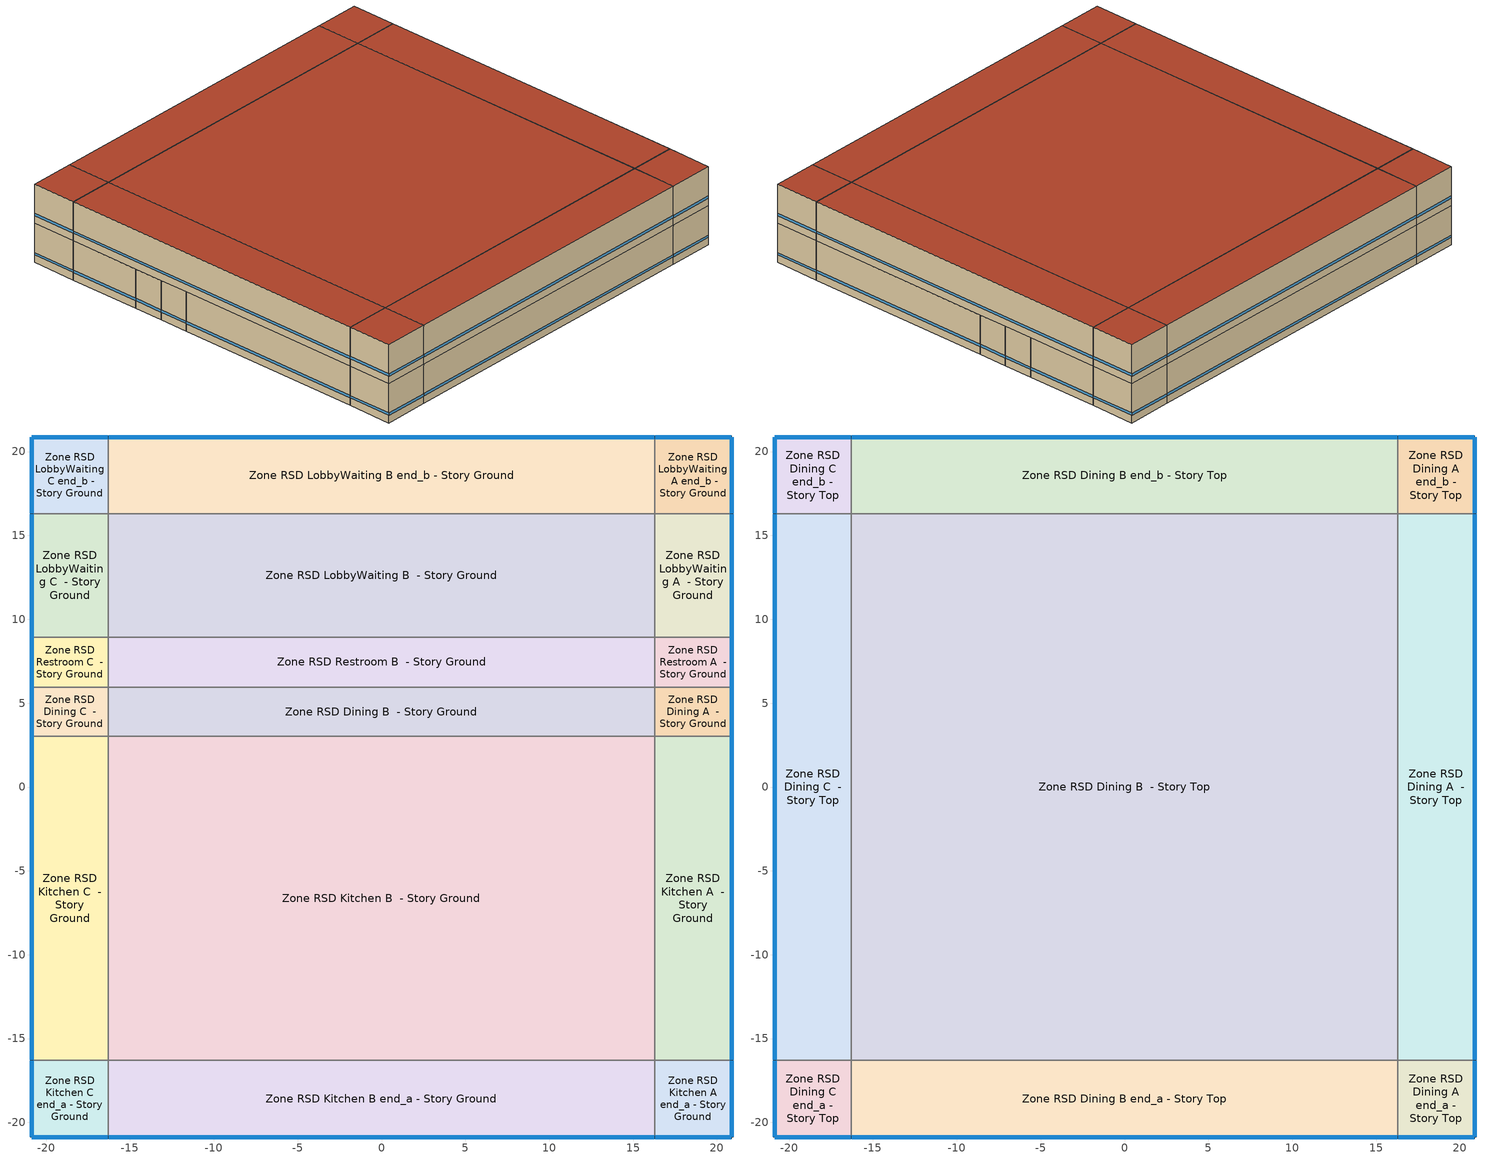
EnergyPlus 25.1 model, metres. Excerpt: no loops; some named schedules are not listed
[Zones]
Zone RSD Dining A  - Story Ground
 floor ground (Foundation F 126 Perim 295 Area 1347): 20.87,3.01 16.3,3.01 16.3,5.96 20.87,5.96 z0
 wall outside (DEER Insulated Steel Framed Exterior Wall R-5.67): 20.87,3.01 20.87,5.96 z0:3.96
 wall to Zone RSD Kitchen A  - Story Ground (Typical Interior Wall): 16.3,3.01 20.87,3.01 z0:3.96
 wall to Zone RSD Dining B  - Story Ground (Typical Interior Wall): 16.3,5.96 16.3,3.01 z0:3.96
 wall to Zone RSD Restroom A  - Story Ground (Typical Interior Wall): 20.87,5.96 16.3,5.96 z0:3.96
 window (Window U-0.91 SHGC 0.68): 20.87,3.04 20.87,5.93 z0.76:1
 ceiling adiabatic (DEER Uncarpeted 4in Slab Floor): 20.87,5.96 16.3,5.96 16.3,3.01 20.87,3.01 z3.96
Zone RSD Dining B  - Story Ground
 floor ground (Foundation F 126 Perim 0 Area 9604): 16.3,3.01 -16.3,3.01 -16.3,5.96 16.3,5.96 z0
 wall to Zone RSD Kitchen B  - Story Ground (Typical Interior Wall): -16.3,3.01 16.3,3.01 z0:3.96
 wall to Zone RSD Dining C  - Story Ground (Typical Interior Wall): -16.3,5.96 -16.3,3.01 z0:3.96
 wall to Zone RSD Restroom B  - Story Ground (Typical Interior Wall): 16.3,5.96 -16.3,5.96 z0:3.96
 ceiling adiabatic (DEER Uncarpeted 4in Slab Floor): 16.3,5.96 -16.3,5.96 -16.3,3.01 16.3,3.01 z3.96
Zone RSD Dining C  - Story Ground
 floor ground (Foundation F 126 Perim 295 Area 1347): -16.3,3.01 -20.87,3.01 -20.87,5.96 -16.3,5.96 z0
 wall outside (DEER Insulated Steel Framed Exterior Wall R-5.67): -20.87,5.96 -20.87,3.01 z0:3.96
 wall to Zone RSD Kitchen C  - Story Ground (Typical Interior Wall): -20.87,3.01 -16.3,3.01 z0:3.96
 wall to Zone RSD Restroom C  - Story Ground (Typical Interior Wall): -16.3,5.96 -20.87,5.96 z0:3.96
 window (Window U-0.91 SHGC 0.68): -20.87,5.93 -20.87,3.04 z0.76:1
 ceiling adiabatic (DEER Uncarpeted 4in Slab Floor): -16.3,5.96 -20.87,5.96 -20.87,3.01 -16.3,3.01 z3.96
Zone RSD Kitchen A  - Story Ground
 floor ground (Foundation F 126 Perim 1931 Area 8828): 20.87,-16.3 16.3,-16.3 16.3,3.01 20.87,3.01 z0
 wall outside (DEER Insulated Steel Framed Exterior Wall R-5.67): 20.87,-16.3 20.87,3.01 z0:3.96
 wall to Zone RSD Kitchen A end_a - Story Ground (Typical Interior Wall): 16.3,-16.3 20.87,-16.3 z0:3.96
 wall to Zone RSD Kitchen B  - Story Ground (Typical Interior Wall): 16.3,3.01 16.3,-16.3 z0:3.96
 window (Window U-0.91 SHGC 0.68): 20.87,-16.27 20.87,2.99 z0.76:1
 ceiling adiabatic (DEER Uncarpeted 4in Slab Floor): 20.87,3.01 16.3,3.01 16.3,-16.3 20.87,-16.3 z3.96
Zone RSD Kitchen A end_a - Story Ground
 floor ground (Foundation F 126 Perim 914 Area 209): 20.87,-20.87 16.3,-20.87 16.3,-16.3 20.87,-16.3 z0
 wall outside (DEER Insulated Steel Framed Exterior Wall R-5.67): 16.3,-20.87 20.87,-20.87 20.87,-16.3 z0:3.96
 wall to Zone RSD Kitchen B end_a - Story Ground (Typical Interior Wall): 16.3,-16.3 16.3,-20.87 z0:3.96
 window (Window U-0.91 SHGC 0.68): 16.32,-20.87 20.84,-20.87 / 20.87,-20.84 20.87,-16.32 z0.76:1
 ceiling adiabatic (DEER Uncarpeted 4in Slab Floor): 20.87,-16.3 16.3,-16.3 16.3,-20.87 20.87,-20.87 z3.96
Zone RSD Kitchen B  - Story Ground
 floor ground (Foundation F 126 Perim 0 Area 62935): 16.3,-16.3 -16.3,-16.3 -16.3,3.01 16.3,3.01 z0
 wall to Zone RSD Kitchen B end_a - Story Ground (Typical Interior Wall): -16.3,-16.3 16.3,-16.3 z0:3.96
 wall to Zone RSD Kitchen C  - Story Ground (Typical Interior Wall): -16.3,3.01 -16.3,-16.3 z0:3.96
 ceiling adiabatic (DEER Uncarpeted 4in Slab Floor): 16.3,3.01 -16.3,3.01 -16.3,-16.3 16.3,-16.3 z3.96
Zone RSD Kitchen B end_a - Story Ground
 floor ground (Foundation F 126 Perim 3259 Area 14901): 16.3,-20.87 -16.3,-20.87 -16.3,-16.3 16.3,-16.3 z0
 wall outside (DEER Insulated Steel Framed Exterior Wall R-5.67): -16.3,-20.87 16.3,-20.87 z0:3.96
 wall to Zone RSD Kitchen C end_a - Story Ground (Typical Interior Wall): -16.3,-16.3 -16.3,-20.87 z0:3.96
 window (Window U-0.91 SHGC 0.68): -16.27,-20.87 16.27,-20.87 z0.76:1
 ceiling adiabatic (DEER Uncarpeted 4in Slab Floor): 16.3,-16.3 -16.3,-16.3 -16.3,-20.87 16.3,-20.87 z3.96
Zone RSD Kitchen C  - Story Ground
 floor ground (Foundation F 126 Perim 1931 Area 8828): -16.3,-16.3 -20.87,-16.3 -20.87,3.01 -16.3,3.01 z0
 wall outside (DEER Insulated Steel Framed Exterior Wall R-5.67): -20.87,3.01 -20.87,-16.3 z0:3.96
 wall to Zone RSD Kitchen C end_a - Story Ground (Typical Interior Wall): -20.87,-16.3 -16.3,-16.3 z0:3.96
 window (Window U-0.91 SHGC 0.68): -20.87,2.99 -20.87,-16.27 z0.76:1
 ceiling adiabatic (DEER Uncarpeted 4in Slab Floor): -16.3,3.01 -20.87,3.01 -20.87,-16.3 -16.3,-16.3 z3.96
Zone RSD Kitchen C end_a - Story Ground
 floor ground (Foundation F 126 Perim 914 Area 209): -16.3,-20.87 -20.87,-20.87 -20.87,-16.3 -16.3,-16.3 z0
 wall outside (DEER Insulated Steel Framed Exterior Wall R-5.67): -20.87,-16.3 -20.87,-20.87 -16.3,-20.87 z0:3.96
 window (Window U-0.91 SHGC 0.68): -20.84,-20.87 -16.32,-20.87 / -20.87,-16.32 -20.87,-20.84 z0.76:1
 ceiling adiabatic (DEER Uncarpeted 4in Slab Floor): -16.3,-16.3 -20.87,-16.3 -20.87,-20.87 -16.3,-20.87 z3.96
Zone RSD LobbyWaiting A  - Story Ground
 floor ground (Foundation F 126 Perim 736 Area 3363): 20.87,8.94 16.3,8.94 16.3,16.3 20.87,16.3 z0
 wall outside (DEER Insulated Steel Framed Exterior Wall R-5.67): 20.87,8.94 20.87,16.3 z0:3.96
 wall to Zone RSD Restroom A  - Story Ground (Typical Interior Wall): 16.3,8.94 20.87,8.94 z0:3.96
 wall to Zone RSD LobbyWaiting B  - Story Ground (Typical Interior Wall): 16.3,16.3 16.3,8.94 z0:3.96
 wall to Zone RSD LobbyWaiting A end_b - Story Ground (Typical Interior Wall): 20.87,16.3 16.3,16.3 z0:3.96
 window (Window U-0.91 SHGC 0.68): 20.87,8.97 20.87,16.27 z0.76:1
 ceiling adiabatic (DEER Uncarpeted 4in Slab Floor): 20.87,16.3 16.3,16.3 16.3,8.94 20.87,8.94 z3.96
Zone RSD LobbyWaiting A end_b - Story Ground
 floor ground (Foundation F 126 Perim 914 Area 209): 20.87,16.3 16.3,16.3 16.3,20.87 20.87,20.87 z0
 wall outside (DEER Insulated Steel Framed Exterior Wall R-5.67): 20.87,16.3 20.87,20.87 16.3,20.87 z0:3.96
 wall to Zone RSD LobbyWaiting B end_b - Story Ground (Typical Interior Wall): 16.3,20.87 16.3,16.3 z0:3.96
 window (Window U-0.91 SHGC 0.68): 20.84,20.87 16.32,20.87 / 20.87,16.32 20.87,20.84 z0.76:1
 ceiling adiabatic (DEER Uncarpeted 4in Slab Floor): 20.87,20.87 16.3,20.87 16.3,16.3 20.87,16.3 z3.96
Zone RSD LobbyWaiting B  - Story Ground
 floor ground (Foundation F 126 Perim 0 Area 23976): 16.3,8.94 -16.3,8.94 -16.3,16.3 16.3,16.3 z0
 wall to Zone RSD Restroom B  - Story Ground (Typical Interior Wall): -16.3,8.94 16.3,8.94 z0:3.96
 wall to Zone RSD LobbyWaiting C  - Story Ground (Typical Interior Wall): -16.3,16.3 -16.3,8.94 z0:3.96
 wall to Zone RSD LobbyWaiting B end_b - Story Ground (Typical Interior Wall): 16.3,16.3 -16.3,16.3 z0:3.96
 ceiling adiabatic (DEER Uncarpeted 4in Slab Floor): 16.3,16.3 -16.3,16.3 -16.3,8.94 16.3,8.94 z3.96
Zone RSD LobbyWaiting B end_b - Story Ground
 floor ground (Foundation F 126 Perim 3259 Area 14901): 16.3,16.3 -16.3,16.3 -16.3,20.87 16.3,20.87 z0
 wall outside (DEER Insulated Steel Framed Exterior Wall R-5.67): 16.3,20.87 -16.3,20.87 z0:3.96
 wall to Zone RSD LobbyWaiting C end_b - Story Ground (Typical Interior Wall): -16.3,20.87 -16.3,16.3 z0:3.96
 window (Window U-0.91 SHGC 0.68): 16.27,20.87 -16.27,20.87 z0.76:1
 ceiling adiabatic (DEER Uncarpeted 4in Slab Floor): 16.3,20.87 -16.3,20.87 -16.3,16.3 16.3,16.3 z3.96
Zone RSD LobbyWaiting C  - Story Ground
 floor ground (Foundation F 126 Perim 736 Area 3363): -16.3,8.94 -20.87,8.94 -20.87,16.3 -16.3,16.3 z0
 wall outside (DEER Insulated Steel Framed Exterior Wall R-5.67): -20.87,16.3 -20.87,8.94 z0:3.96
 wall to Zone RSD Restroom C  - Story Ground (Typical Interior Wall): -20.87,8.94 -16.3,8.94 z0:3.96
 wall to Zone RSD LobbyWaiting C end_b - Story Ground (Typical Interior Wall): -16.3,16.3 -20.87,16.3 z0:3.96
 window (Window U-0.91 SHGC 0.68): -20.87,16.27 -20.87,8.97 z0.76:1
 ceiling adiabatic (DEER Uncarpeted 4in Slab Floor): -16.3,16.3 -20.87,16.3 -20.87,8.94 -16.3,8.94 z3.96
Zone RSD LobbyWaiting C end_b - Story Ground
 floor ground (Foundation F 126 Perim 914 Area 209): -16.3,16.3 -20.87,16.3 -20.87,20.87 -16.3,20.87 z0
 wall outside (DEER Insulated Steel Framed Exterior Wall R-5.67): -16.3,20.87 -20.87,20.87 -20.87,16.3 z0:3.96
 window (Window U-0.91 SHGC 0.68): -20.87,20.84 -20.87,16.32 / -16.32,20.87 -20.84,20.87 z0.76:1
 ceiling adiabatic (DEER Uncarpeted 4in Slab Floor): -16.3,20.87 -20.87,20.87 -20.87,16.3 -16.3,16.3 z3.96
Zone RSD Restroom A  - Story Ground
 floor ground (Foundation F 126 Perim 298 Area 1362): 20.87,5.96 16.3,5.96 16.3,8.94 20.87,8.94 z0
 wall outside (DEER Insulated Steel Framed Exterior Wall R-5.67): 20.87,5.96 20.87,8.94 z0:3.96
 wall to Zone RSD Restroom B  - Story Ground (Typical Interior Wall): 16.3,8.94 16.3,5.96 z0:3.96
 window (Window U-0.91 SHGC 0.68): 20.87,5.99 20.87,8.91 z0.76:1
 ceiling adiabatic (DEER Uncarpeted 4in Slab Floor): 20.87,8.94 16.3,8.94 16.3,5.96 20.87,5.96 z3.96
Zone RSD Restroom B  - Story Ground
 floor ground (Foundation F 126 Perim 0 Area 9712): 16.3,5.96 -16.3,5.96 -16.3,8.94 16.3,8.94 z0
 wall to Zone RSD Restroom C  - Story Ground (Typical Interior Wall): -16.3,8.94 -16.3,5.96 z0:3.96
 ceiling adiabatic (DEER Uncarpeted 4in Slab Floor): 16.3,8.94 -16.3,8.94 -16.3,5.96 16.3,5.96 z3.96
Zone RSD Restroom C  - Story Ground
 floor ground (Foundation F 126 Perim 298 Area 1362): -16.3,5.96 -20.87,5.96 -20.87,8.94 -16.3,8.94 z0
 wall outside (DEER Insulated Steel Framed Exterior Wall R-5.67): -20.87,8.94 -20.87,5.96 z0:3.96
 window (Window U-0.91 SHGC 0.68): -20.87,8.91 -20.87,5.99 z0.76:1
 ceiling adiabatic (DEER Uncarpeted 4in Slab Floor): -16.3,8.94 -20.87,8.94 -20.87,5.96 -16.3,5.96 z3.96
Zone RSD Dining A  - Story Top
 floor adiabatic (DEER Uncarpeted 4in Slab Floor): 20.87,-16.3 16.3,-16.3 16.3,16.3 20.87,16.3 z3.96
 wall outside (DEER Insulated Steel Framed Exterior Wall R-5.67): 20.87,-16.3 20.87,16.3 z3.96:7.92
 wall to Zone RSD Dining A end_a - Story Top (Typical Interior Wall): 16.3,-16.3 20.87,-16.3 z3.96:7.92
 wall to Zone RSD Dining B  - Story Top (Typical Interior Wall): 16.3,16.3 16.3,-16.3 z3.96:7.92
 wall to Zone RSD Dining A end_b - Story Top (Typical Interior Wall): 20.87,16.3 16.3,16.3 z3.96:7.92
 window (Window U-0.91 SHGC 0.68): 20.87,-16.27 20.87,16.27 z4.72:4.96
 roof outside (DEER Wood Framed Roof R-14.18): 20.87,16.3 16.3,16.3 16.3,-16.3 20.87,-16.3 z7.92
Zone RSD Dining A end_a - Story Top
 floor adiabatic (DEER Uncarpeted 4in Slab Floor): 20.87,-20.87 16.3,-20.87 16.3,-16.3 20.87,-16.3 z3.96
 wall outside (DEER Insulated Steel Framed Exterior Wall R-5.67): 16.3,-20.87 20.87,-20.87 20.87,-16.3 z3.96:7.92
 wall to Zone RSD Dining B end_a - Story Top (Typical Interior Wall): 16.3,-16.3 16.3,-20.87 z3.96:7.92
 window (Window U-0.91 SHGC 0.68): 16.32,-20.87 20.84,-20.87 / 20.87,-20.84 20.87,-16.32 z4.72:4.96
 roof outside (DEER Wood Framed Roof R-14.18): 20.87,-16.3 16.3,-16.3 16.3,-20.87 20.87,-20.87 z7.92
Zone RSD Dining A end_b - Story Top
 floor adiabatic (DEER Uncarpeted 4in Slab Floor): 20.87,16.3 16.3,16.3 16.3,20.87 20.87,20.87 z3.96
 wall outside (DEER Insulated Steel Framed Exterior Wall R-5.67): 20.87,16.3 20.87,20.87 16.3,20.87 z3.96:7.92
 wall to Zone RSD Dining B end_b - Story Top (Typical Interior Wall): 16.3,20.87 16.3,16.3 z3.96:7.92
 window (Window U-0.91 SHGC 0.68): 20.84,20.87 16.32,20.87 / 20.87,16.32 20.87,20.84 z4.72:4.96
 roof outside (DEER Wood Framed Roof R-14.18): 20.87,20.87 16.3,20.87 16.3,16.3 20.87,16.3 z7.92
Zone RSD Dining B  - Story Top
 floor adiabatic (DEER Uncarpeted 4in Slab Floor): 16.3,-16.3 -16.3,-16.3 -16.3,16.3 16.3,16.3 z3.96
 wall to Zone RSD Dining B end_a - Story Top (Typical Interior Wall): -16.3,-16.3 16.3,-16.3 z3.96:7.92
 wall to Zone RSD Dining C  - Story Top (Typical Interior Wall): -16.3,16.3 -16.3,-16.3 z3.96:7.92
 wall to Zone RSD Dining B end_b - Story Top (Typical Interior Wall): 16.3,16.3 -16.3,16.3 z3.96:7.92
 roof outside (DEER Wood Framed Roof R-14.18): 16.3,16.3 -16.3,16.3 -16.3,-16.3 16.3,-16.3 z7.92
Zone RSD Dining B end_a - Story Top
 floor adiabatic (DEER Uncarpeted 4in Slab Floor): 16.3,-20.87 -16.3,-20.87 -16.3,-16.3 16.3,-16.3 z3.96
 wall outside (DEER Insulated Steel Framed Exterior Wall R-5.67): -16.3,-20.87 16.3,-20.87 z3.96:7.92
 wall to Zone RSD Dining C end_a - Story Top (Typical Interior Wall): -16.3,-16.3 -16.3,-20.87 z3.96:7.92
 window (Window U-0.91 SHGC 0.68): -16.27,-20.87 16.27,-20.87 z4.72:4.96
 roof outside (DEER Wood Framed Roof R-14.18): 16.3,-16.3 -16.3,-16.3 -16.3,-20.87 16.3,-20.87 z7.92
Zone RSD Dining B end_b - Story Top
 floor adiabatic (DEER Uncarpeted 4in Slab Floor): 16.3,16.3 -16.3,16.3 -16.3,20.87 16.3,20.87 z3.96
 wall outside (DEER Insulated Steel Framed Exterior Wall R-5.67): 16.3,20.87 -16.3,20.87 z3.96:7.92
 wall to Zone RSD Dining C end_b - Story Top (Typical Interior Wall): -16.3,20.87 -16.3,16.3 z3.96:7.92
 window (Window U-0.91 SHGC 0.68): 16.27,20.87 -16.27,20.87 z4.72:4.96
 roof outside (DEER Wood Framed Roof R-14.18): 16.3,20.87 -16.3,20.87 -16.3,16.3 16.3,16.3 z7.92
Zone RSD Dining C  - Story Top
 floor adiabatic (DEER Uncarpeted 4in Slab Floor): -16.3,-16.3 -20.87,-16.3 -20.87,16.3 -16.3,16.3 z3.96
 wall outside (DEER Insulated Steel Framed Exterior Wall R-5.67): -20.87,16.3 -20.87,-16.3 z3.96:7.92
 wall to Zone RSD Dining C end_a - Story Top (Typical Interior Wall): -20.87,-16.3 -16.3,-16.3 z3.96:7.92
 wall to Zone RSD Dining C end_b - Story Top (Typical Interior Wall): -16.3,16.3 -20.87,16.3 z3.96:7.92
 window (Window U-0.91 SHGC 0.68): -20.87,16.27 -20.87,-16.27 z4.72:4.96
 roof outside (DEER Wood Framed Roof R-14.18): -16.3,16.3 -20.87,16.3 -20.87,-16.3 -16.3,-16.3 z7.92
Zone RSD Dining C end_a - Story Top
 floor adiabatic (DEER Uncarpeted 4in Slab Floor): -16.3,-20.87 -20.87,-20.87 -20.87,-16.3 -16.3,-16.3 z3.96
 wall outside (DEER Insulated Steel Framed Exterior Wall R-5.67): -20.87,-16.3 -20.87,-20.87 -16.3,-20.87 z3.96:7.92
 window (Window U-0.91 SHGC 0.68): -20.84,-20.87 -16.32,-20.87 / -20.87,-16.32 -20.87,-20.84 z4.72:4.96
 roof outside (DEER Wood Framed Roof R-14.18): -16.3,-16.3 -20.87,-16.3 -20.87,-20.87 -16.3,-20.87 z7.92
Zone RSD Dining C end_b - Story Top
 floor adiabatic (DEER Uncarpeted 4in Slab Floor): -16.3,16.3 -20.87,16.3 -20.87,20.87 -16.3,20.87 z3.96
 wall outside (DEER Insulated Steel Framed Exterior Wall R-5.67): -16.3,20.87 -20.87,20.87 -20.87,16.3 z3.96:7.92
 window (Window U-0.91 SHGC 0.68): -20.87,20.84 -20.87,16.32 / -16.32,20.87 -20.84,20.87 z4.72:4.96
 roof outside (DEER Wood Framed Roof R-14.18): -16.3,20.87 -20.87,20.87 -20.87,16.3 -16.3,16.3 z7.92
[Building]
ComStock DEER Pre-1975|RSD: North Axis {deg}=270; Terrain=City
[Site:Location]
Camp Pendleton Mcas_CA_USA: Latitude {deg}=33.3; Longitude {deg}=-117.35; Time Zone {hr}=-8; Elevation {m}=24
[Site:GroundTemperature:FCfactorMethod]
January Ground Temperature {C}=18.5; February Ground Temperature {C}=15.7; March Ground Temperature {C}=14.3; April Ground Temperature {C}=13.8; May Ground Temperature {C}=15; June Ground Temperature {C}=14.4; July Ground Temperature {C}=14.7; August Ground Temperature {C}=16.5; September Ground Temperature {C}=17.8; October Ground Temperature {C}=19.5; November Ground Temperature {C}=20.4; December Ground Temperature {C}=20.6
[Site:WaterMainsTemperature]
Calculation Method=Correlation; Annual Average Outdoor Air Temperature {C}=16.29; Maximum Difference In Monthly Average Outdoor Air Temperatures {deltaC}=11.93
[SizingPeriod:DesignDay] Month=8; Day of Month=21; Day Type=SummerDesignDay; Daily Dry-Bulb Temperature Range {deltaC}=11.2; Dry-Bulb Temperature Range Modifier Type=DefaultMultipliers; Barometric Pressure {Pa}=101037; Wind Speed {m/s}=4.1; Wind Direction {deg}=210; Rain Indicator=No; Snow Indicator=No; Daylight Saving Time Indicator=No; Solar Model Indicator=ASHRAETau; ASHRAE Clear Sky Optical Depth for Beam Irradiance (taub)=0.363; ASHRAE Clear Sky Optical Depth for Diffuse Irradiance (taud)=2.437; Begin Environment Reset Mode=FullResetAtBeginEnvironment
Name | Maximum Dry-Bulb Temperature {C} | Humidity Condition Type | Wetbulb or DewPoint at Maximum Dry-Bulb {C}
Camp Pendleton Mcas Ann Clg .4% Condns DB=>MWB 1 | 33.4 | Wetbulb | 19
Camp Pendleton Mcas Ann Clg .4% Condns WB=>MDB 1 | 28.7 | Wetbulb | 22
Camp Pendleton Mcas Ann Clg 1% Condns DB=>MWB 1 | 31.1 | Wetbulb | 18.7
Camp Pendleton Mcas Ann Clg 2% Condns DP=>MDB 1 | 23.4 | Dewpoint | 18
[Material] Thermal Absorptance=0.9; Solar Absorptance=0.7
Name | Roughness | Thickness {m} | Conductivity {W/m-K} | Density {kg/m3} | Specific Heat {J/kg-K} | Visible Absorptance
25mm Stucco | Smooth | 0.0254 | 0.72 | 1856 | 840 | 0.7
4 in. Normalweight Concrete Floor | MediumRough | 0.1016 | 2.31 | 2322 | 832 | 0.7
5/8 in. Gypsum Board | MediumSmooth | 0.0159 | 0.16 | 800 | 1090 | 0.7
G01 13mm gypsum board | Smooth | 0.0127 | 0.160031 | 800.001 | 1090.73 | 0.5
Metal Roof Surface | Smooth | 0.0008 | 45.28 | 7824 | 500 | 0.7
Roof Membrane | VeryRough | 0.0095 | 0.16 | 1121.29 | 1460 | 0.7
Std Wood 6inch 1 | MediumSmooth | 0.15 | 0.12 | 540 | 1210 | 0.7
[Material:NoMass] Roughness=Smooth; Thermal Absorptance=0.9; Solar Absorptance=0.7; Visible Absorptance=0.7
Name | Thermal Resistance {m2-K/W}
Typical Insulation R-13.68 | 2.40869
Typical Insulation R-4.17 | 0.734957
[WindowMaterial:SimpleGlazingSystem]
Simple Glazing Single - No LowE - Clear - Wood: U-Factor {W/m2-K}=5.16722; Solar Heat Gain Coefficient=0.683; Visible Transmittance=0.723
[Construction]
DEER Insulated Steel Framed Exterior Wall R-5.67: 25mm Stucco, 5/8 in. Gypsum Board, Typical Insulation R-4.17, 5/8 in. Gypsum Board
DEER Uncarpeted 4in Slab Floor: Typical Insulation R-4.17, 4 in. Normalweight Concrete Floor
DEER Wood Framed Roof R-14.18: Roof Membrane, Typical Insulation R-13.68, Metal Roof Surface
InteriorFurnishings 1: Std Wood 6inch 1
Typical Interior Wall: G01 13mm gypsum board, G01 13mm gypsum board
Window U-0.91 SHGC 0.68: Simple Glazing Single - No LowE - Clear - Wood
[Construction:FfactorGroundFloor] F-Factor {W/m-K}=1.26344
Name | Area {m2} | PerimeterExposed {m}
Foundation F 126 Perim 0 Area 23976 | 239.759 | 0
Foundation F 126 Perim 0 Area 62935 | 629.347 | 0
Foundation F 126 Perim 0 Area 9604 | 96.0367 | 0
Foundation F 126 Perim 0 Area 9712 | 97.125 | 0
Foundation F 126 Perim 1931 Area 8828 | 88.2835 | 19.3096
Foundation F 126 Perim 295 Area 1347 | 13.4718 | 2.94659
Foundation F 126 Perim 298 Area 1362 | 13.6245 | 2.97998
Foundation F 126 Perim 3259 Area 14901 | 149.013 | 32.5925
Foundation F 126 Perim 736 Area 3363 | 33.6329 | 7.35628
Foundation F 126 Perim 914 Area 209 | 20.9032 | 9.144
[Zone] Multiplier=1; Part of Total Floor Area=Yes
Zone RSD Dining A  - Story Ground; Zone RSD Dining A  - Story Top; Zone RSD Dining A end_a - Story Top; Zone RSD Dining A end_b - Story Top; Zone RSD Dining B  - Story Ground; Zone RSD Dining B  - Story Top; Zone RSD Dining B end_a - Story Top; Zone RSD Dining B end_b - Story Top; Zone RSD Dining C  - Story Ground; Zone RSD Dining C  - Story Top; Zone RSD Dining C end_a - Story Top; Zone RSD Dining C end_b - Story Top; Zone RSD Kitchen A  - Story Ground; Zone RSD Kitchen A end_a - Story Ground; Zone RSD Kitchen B  - Story Ground; Zone RSD Kitchen B end_a - Story Ground; Zone RSD Kitchen C  - Story Ground; Zone RSD Kitchen C end_a - Story Ground; Zone RSD LobbyWaiting A  - Story Ground; Zone RSD LobbyWaiting A end_b - Story Ground; Zone RSD LobbyWaiting B  - Story Ground; Zone RSD LobbyWaiting B end_b - Story Ground; Zone RSD LobbyWaiting C  - Story Ground; Zone RSD LobbyWaiting C end_b - Story Ground; Zone RSD Restroom A  - Story Ground; Zone RSD Restroom B  - Story Ground; Zone RSD Restroom C  - Story Ground
[Space]
Name | Zone | Space Type
RSD Dining A  - Story Ground | Zone RSD Dining A  - Story Ground | RSD Dining - ComStock DEER Pre-1975
RSD Dining A  - Story Top | Zone RSD Dining A  - Story Top | RSD Dining - ComStock DEER Pre-1975
RSD Dining A end_a - Story Top | Zone RSD Dining A end_a - Story Top | RSD Dining - ComStock DEER Pre-1975
RSD Dining A end_b - Story Top | Zone RSD Dining A end_b - Story Top | RSD Dining - ComStock DEER Pre-1975
RSD Dining B  - Story Ground | Zone RSD Dining B  - Story Ground | RSD Dining - ComStock DEER Pre-1975
RSD Dining B  - Story Top | Zone RSD Dining B  - Story Top | RSD Dining - ComStock DEER Pre-1975
RSD Dining B end_a - Story Top | Zone RSD Dining B end_a - Story Top | RSD Dining - ComStock DEER Pre-1975
RSD Dining B end_b - Story Top | Zone RSD Dining B end_b - Story Top | RSD Dining - ComStock DEER Pre-1975
RSD Dining C  - Story Ground | Zone RSD Dining C  - Story Ground | RSD Dining - ComStock DEER Pre-1975
RSD Dining C  - Story Top | Zone RSD Dining C  - Story Top | RSD Dining - ComStock DEER Pre-1975
RSD Dining C end_a - Story Top | Zone RSD Dining C end_a - Story Top | RSD Dining - ComStock DEER Pre-1975
RSD Dining C end_b - Story Top | Zone RSD Dining C end_b - Story Top | RSD Dining - ComStock DEER Pre-1975
RSD Kitchen A  - Story Ground | Zone RSD Kitchen A  - Story Ground | RSD Kitchen - ComStock DEER Pre-1975
RSD Kitchen A end_a - Story Ground | Zone RSD Kitchen A end_a - Story Ground | RSD Kitchen - ComStock DEER Pre-1975
RSD Kitchen B  - Story Ground | Zone RSD Kitchen B  - Story Ground | RSD Kitchen - ComStock DEER Pre-1975
RSD Kitchen B end_a - Story Ground | Zone RSD Kitchen B end_a - Story Ground | RSD Kitchen - ComStock DEER Pre-1975
RSD Kitchen C  - Story Ground | Zone RSD Kitchen C  - Story Ground | RSD Kitchen - ComStock DEER Pre-1975
RSD Kitchen C end_a - Story Ground | Zone RSD Kitchen C end_a - Story Ground | RSD Kitchen - ComStock DEER Pre-1975
RSD LobbyWaiting A  - Story Ground | Zone RSD LobbyWaiting A  - Story Ground | RSD LobbyWaiting - ComStock DEER Pre-1975
RSD LobbyWaiting A end_b - Story Ground | Zone RSD LobbyWaiting A end_b - Story Ground | RSD LobbyWaiting - ComStock DEER Pre-1975
RSD LobbyWaiting B  - Story Ground | Zone RSD LobbyWaiting B  - Story Ground | RSD LobbyWaiting - ComStock DEER Pre-1975
RSD LobbyWaiting B end_b - Story Ground | Zone RSD LobbyWaiting B end_b - Story Ground | RSD LobbyWaiting - ComStock DEER Pre-1975
RSD LobbyWaiting C  - Story Ground | Zone RSD LobbyWaiting C  - Story Ground | RSD LobbyWaiting - ComStock DEER Pre-1975
RSD LobbyWaiting C end_b - Story Ground | Zone RSD LobbyWaiting C end_b - Story Ground | RSD LobbyWaiting - ComStock DEER Pre-1975
RSD Restroom A  - Story Ground | Zone RSD Restroom A  - Story Ground | RSD Restroom - ComStock DEER Pre-1975
RSD Restroom B  - Story Ground | Zone RSD Restroom B  - Story Ground | RSD Restroom - ComStock DEER Pre-1975
RSD Restroom C  - Story Ground | Zone RSD Restroom C  - Story Ground | RSD Restroom - ComStock DEER Pre-1975
[SpaceList]
RSD Dining - ComStock DEER Pre-1975: RSD Dining B  - Story Top, RSD Dining B  - Story Ground, RSD Dining B end_b - Story Top, RSD Dining C  - Story Ground, RSD Dining C end_b - Story Top, RSD Dining A end_a - Story Top, RSD Dining B end_a - Story Top, RSD Dining A  - Story Ground, RSD Dining C end_a - Story Top, RSD Dining A  - Story Top, RSD Dining C  - Story Top, RSD Dining A end_b - Story Top
RSD Kitchen - ComStock DEER Pre-1975: RSD Kitchen A end_a - Story Ground, RSD Kitchen B end_a - Story Ground, RSD Kitchen A  - Story Ground, RSD Kitchen B  - Story Ground, RSD Kitchen C end_a - Story Ground, RSD Kitchen C  - Story Ground
RSD LobbyWaiting - ComStock DEER Pre-1975: RSD LobbyWaiting A  - Story Ground, RSD LobbyWaiting B  - Story Ground, RSD LobbyWaiting C  - Story Ground, RSD LobbyWaiting A end_b - Story Ground, RSD LobbyWaiting C end_b - Story Ground, RSD LobbyWaiting B end_b - Story Ground
RSD Restroom - ComStock DEER Pre-1975: RSD Restroom C  - Story Ground, RSD Restroom B  - Story Ground, RSD Restroom A  - Story Ground
[Lights] Design Level Calculation Method=Watts/Area; Return Air Fraction=0; Fraction Visible=0.2; Fraction Replaceable=1
Name | Zone or ZoneList or Space or SpaceList | Schedule | Watts per Floor Area {W/m2} | Fraction Radiant
RSD Dining - ComStock DEER Pre-1975 General Lighting | RSD Dining - ComStock DEER Pre-1975 | D17_RSD_Din_LF_Yr BPR Adjusted | 1.72172 | 0.365
RSD Dining - ComStock DEER Pre-1975 Task Lighting | RSD Dining - ComStock DEER Pre-1975 | D17_RSD_Din_LF_Yr BPR Adjusted | 0.492039 | 0.165
RSD Dining - ComStock DEER Pre-1975 Wall Wash Lighting | RSD Dining - ComStock DEER Pre-1975 | D17_RSD_Din_LF_Yr BPR Adjusted | 1.12156 | 0.165
RSD Kitchen - ComStock DEER Pre-1975 General Lighting | RSD Kitchen - ComStock DEER Pre-1975 | D17_RSD_Ktchn_LF_Yr BPR Adjusted | 6.49916 | 0.365
RSD Kitchen - ComStock DEER Pre-1975 Task Lighting | RSD Kitchen - ComStock DEER Pre-1975 | D17_RSD_Ktchn_LF_Yr BPR Adjusted | 1.63527 | 0.165
RSD LobbyWaiting - ComStock DEER Pre-1975 General Lighting | RSD LobbyWaiting - ComStock DEER Pre-1975 | D17_RSD_LobWt_LF_Yr BPR Adjusted | 1.74481 | 0.365
RSD LobbyWaiting - ComStock DEER Pre-1975 Task Lighting | RSD LobbyWaiting - ComStock DEER Pre-1975 | D17_RSD_LobWt_LF_Yr BPR Adjusted | 0.190877 | 0.165
RSD LobbyWaiting - ComStock DEER Pre-1975 Wall Wash Lighting | RSD LobbyWaiting - ComStock DEER Pre-1975 | D17_RSD_LobWt_LF_Yr BPR Adjusted | 0.533708 | 0.165
RSD Restroom - ComStock DEER Pre-1975 General Lighting | RSD Restroom - ComStock DEER Pre-1975 | D17_RSD_Restrm_LF_Yr BPR Adjusted | 3.01365 | 0.365
RSD Restroom - ComStock DEER Pre-1975 Wall Wash Lighting | RSD Restroom - ComStock DEER Pre-1975 | D17_RSD_Restrm_LF_Yr BPR Adjusted | 0.610955 | 0.165
[People] Number of People Calculation Method=People/Area; Fraction Radiant=0.3; Work Efficiency Schedule=Work Efficiency Schedule; Clothing Insulation Schedule=Clothing Schedule; Air Velocity Schedule=Air Velocity Schedule; Thermal Comfort Model 1 Type=Pierce
Name | Zone or ZoneList or Space or SpaceList | Number of People Schedule | People per Floor Area {person/m2} | Activity Level Schedule
RSD Dining People | RSD Dining - ComStock DEER Pre-1975 | D_RSD_Din_Occup_Yr | 0.477918 | DEER Activity 161W/person
RSD Kitchen People | RSD Kitchen - ComStock DEER Pre-1975 | D_RSD_Ktchn_Occup_Yr | 0.0355209 | DEER Activity 220W/person
RSD LobbyWaiting People | RSD LobbyWaiting - ComStock DEER Pre-1975 | D_RSD_Din_Occup_Yr | 0.0721182 | DEER Activity 147W/person
RSD Restroom People | RSD Restroom - ComStock DEER Pre-1975 | D_RSD_Din_Occup_Yr | 0.204514 | DEER Activity 147W/person
[ElectricEquipment]
Name | Zone or ZoneList or Space or SpaceList | Schedule | Design Level Calculation Method | Watts per Floor Area {W/m2} | Fraction Latent | Fraction Radiant | Fraction Lost | Design Level {W}
RSD Dining Elec Equip | RSD Dining - ComStock DEER Pre-1975 | D_RSD_Din_Misc_Yr BPR Adjusted | Watts/Area | 5.38196 | 0 | 0.5 | 0
electric_fryer_equipment_bldg_quantity=6.0 | RSD Kitchen - ComStock DEER Pre-1975 | D_RSD_Ktchn_Misc_Yr BPR Adjusted | EquipmentLevel |  | 0 | 0.57 | 0.43 | 22000
electric_steamer_equipment_bldg_quantity=4.0 | RSD Kitchen - ComStock DEER Pre-1975 | D_RSD_Ktchn_Misc_Yr BPR Adjusted | EquipmentLevel |  | 0 | 0.57 | 0.43 | 10000
misc_electric_kitchen_equipment | RSD Kitchen - ComStock DEER Pre-1975 | D_RSD_Ktchn_Misc_Yr BPR Adjusted | Watts/Area | 20.3536 | 0 | 0.57 | 0.43
3 Elevator Fans | RSD Kitchen B  - Story Ground | Elevator Schedule 3 | EquipmentLevel |  |  | 0.5 |  | 224.1756
3 Elevator Lift Motors | RSD Kitchen B  - Story Ground | Elevator Schedule 1 | EquipmentLevel |  | 0 | 0 | 1 | 48165
3 Elevator Lights | RSD Kitchen B  - Story Ground | Elevator Schedule 2 | EquipmentLevel |  |  | 0.5 |  | 266.876
RSD LobbyWaiting Elec Equip | RSD LobbyWaiting - ComStock DEER Pre-1975 | D_RSD_Din_Misc_Yr BPR Adjusted | Watts/Area | 5.38196 | 0 | 0.5 | 0
RSD Restroom Elec Equip | RSD Restroom - ComStock DEER Pre-1975 | D_RSD_Din_Misc_Yr BPR Adjusted | Watts/Area | 2.15278 | 0 | 0.5 | 0
[InternalMass] Construction=InteriorFurnishings 1
Name | Zone or ZoneList | Space or SpaceList | Surface Area {m2}
RSD Dining A  - Story Ground Mass | Zone RSD Dining A  - Story Ground | RSD Dining A  - Story Ground | 26.9437
RSD Dining A  - Story Top Mass | Zone RSD Dining A  - Story Top | RSD Dining A  - Story Top | 298.025
RSD Dining A end_a - Story Top Mass | Zone RSD Dining A end_a - Story Top | RSD Dining A end_a - Story Top | 41.8064
RSD Dining A end_b - Story Top Mass | Zone RSD Dining A end_b - Story Top | RSD Dining A end_b - Story Top | 41.8064
RSD Dining B  - Story Ground Mass | Zone RSD Dining B  - Story Ground | RSD Dining B  - Story Ground | 192.073
RSD Dining B  - Story Top Mass | Zone RSD Dining B  - Story Top | RSD Dining B  - Story Top | 2124.54
RSD Dining B end_a - Story Top Mass | Zone RSD Dining B end_a - Story Top | RSD Dining B end_a - Story Top | 298.025
RSD Dining B end_b - Story Top Mass | Zone RSD Dining B end_b - Story Top | RSD Dining B end_b - Story Top | 298.025
RSD Dining C  - Story Ground Mass | Zone RSD Dining C  - Story Ground | RSD Dining C  - Story Ground | 26.9437
RSD Dining C  - Story Top Mass | Zone RSD Dining C  - Story Top | RSD Dining C  - Story Top | 298.025
RSD Dining C end_a - Story Top Mass | Zone RSD Dining C end_a - Story Top | RSD Dining C end_a - Story Top | 41.8064
RSD Dining C end_b - Story Top Mass | Zone RSD Dining C end_b - Story Top | RSD Dining C end_b - Story Top | 41.8064
RSD Kitchen A  - Story Ground Mass | Zone RSD Kitchen A  - Story Ground | RSD Kitchen A  - Story Ground | 176.567
RSD Kitchen A end_a - Story Ground Mass | Zone RSD Kitchen A end_a - Story Ground | RSD Kitchen A end_a - Story Ground | 41.8064
RSD Kitchen B  - Story Ground Mass | Zone RSD Kitchen B  - Story Ground | RSD Kitchen B  - Story Ground | 1258.69
RSD Kitchen B end_a - Story Ground Mass | Zone RSD Kitchen B end_a - Story Ground | RSD Kitchen B end_a - Story Ground | 298.025
RSD Kitchen C  - Story Ground Mass | Zone RSD Kitchen C  - Story Ground | RSD Kitchen C  - Story Ground | 176.567
RSD Kitchen C end_a - Story Ground Mass | Zone RSD Kitchen C end_a - Story Ground | RSD Kitchen C end_a - Story Ground | 41.8064
RSD LobbyWaiting A  - Story Ground Mass | Zone RSD LobbyWaiting A  - Story Ground | RSD LobbyWaiting A  - Story Ground | 67.2658
RSD LobbyWaiting A end_b - Story Ground Mass | Zone RSD LobbyWaiting A end_b - Story Ground | RSD LobbyWaiting A end_b - Story Ground | 41.8064
RSD LobbyWaiting B  - Story Ground Mass | Zone RSD LobbyWaiting B  - Story Ground | RSD LobbyWaiting B  - Story Ground | 479.519
RSD LobbyWaiting B end_b - Story Ground Mass | Zone RSD LobbyWaiting B end_b - Story Ground | RSD LobbyWaiting B end_b - Story Ground | 298.025
RSD LobbyWaiting C  - Story Ground Mass | Zone RSD LobbyWaiting C  - Story Ground | RSD LobbyWaiting C  - Story Ground | 67.2658
RSD LobbyWaiting C end_b - Story Ground Mass | Zone RSD LobbyWaiting C end_b - Story Ground | RSD LobbyWaiting C end_b - Story Ground | 41.8064
RSD Restroom A  - Story Ground Mass | Zone RSD Restroom A  - Story Ground | RSD Restroom A  - Story Ground | 27.249
RSD Restroom B  - Story Ground Mass | Zone RSD Restroom B  - Story Ground | RSD Restroom B  - Story Ground | 194.25
RSD Restroom C  - Story Ground Mass | Zone RSD Restroom C  - Story Ground | RSD Restroom C  - Story Ground | 27.249
[ZoneInfiltration:DesignFlowRate] Design Flow Rate Calculation Method=Flow/ExteriorArea; Flow Rate per Exterior Surface Area {m3/s-m2}=0.000826564; Velocity Term Coefficient=0; Density Basis=Outdoor
Name | Zone or ZoneList or Space or SpaceList | Schedule | Constant Term Coefficient | Temperature Term Coefficient | Velocity Squared Term Coefficient
RSD Dining A  - Story Ground HVAC Off Infiltration | RSD Dining A  - Story Ground | Infiltration HVAC Off Schedule | 0 | 0.0097 | 0.0596
RSD Dining A  - Story Ground HVAC On Infiltration | RSD Dining A  - Story Ground | Infiltration HVAC On Schedule | 0.0037 | 0.005 | 0.046
RSD Dining A  - Story Top HVAC Off Infiltration | RSD Dining A  - Story Top | Infiltration HVAC Off Schedule | 0 | 0.0097 | 0.0596
RSD Dining A  - Story Top HVAC On Infiltration | RSD Dining A  - Story Top | Infiltration HVAC On Schedule | 0.0037 | 0.005 | 0.046
RSD Dining A end_a - Story Top HVAC Off Infiltration | RSD Dining A end_a - Story Top | Infiltration HVAC Off Schedule | 0 | 0.0097 | 0.0596
RSD Dining A end_a - Story Top HVAC On Infiltration | RSD Dining A end_a - Story Top | Infiltration HVAC On Schedule | 0.0037 | 0.005 | 0.046
RSD Dining A end_b - Story Top HVAC Off Infiltration | RSD Dining A end_b - Story Top | Infiltration HVAC Off Schedule | 0 | 0.0097 | 0.0596
RSD Dining A end_b - Story Top HVAC On Infiltration | RSD Dining A end_b - Story Top | Infiltration HVAC On Schedule | 0.0037 | 0.005 | 0.046
RSD Dining B  - Story Top HVAC Off Infiltration | RSD Dining B  - Story Top | Infiltration HVAC Off Schedule | 0 | 0.0097 | 0.0596
RSD Dining B  - Story Top HVAC On Infiltration | RSD Dining B  - Story Top | Infiltration HVAC On Schedule | 0.0037 | 0.005 | 0.046
RSD Dining B end_a - Story Top HVAC Off Infiltration | RSD Dining B end_a - Story Top | Infiltration HVAC Off Schedule | 0 | 0.0097 | 0.0596
RSD Dining B end_a - Story Top HVAC On Infiltration | RSD Dining B end_a - Story Top | Infiltration HVAC On Schedule | 0.0037 | 0.005 | 0.046
RSD Dining B end_b - Story Top HVAC Off Infiltration | RSD Dining B end_b - Story Top | Infiltration HVAC Off Schedule | 0 | 0.0097 | 0.0596
RSD Dining B end_b - Story Top HVAC On Infiltration | RSD Dining B end_b - Story Top | Infiltration HVAC On Schedule | 0.0037 | 0.005 | 0.046
RSD Dining C  - Story Ground HVAC Off Infiltration | RSD Dining C  - Story Ground | Infiltration HVAC Off Schedule | 0 | 0.0097 | 0.0596
RSD Dining C  - Story Ground HVAC On Infiltration | RSD Dining C  - Story Ground | Infiltration HVAC On Schedule | 0.0037 | 0.005 | 0.046
RSD Dining C  - Story Top HVAC Off Infiltration | RSD Dining C  - Story Top | Infiltration HVAC Off Schedule | 0 | 0.0097 | 0.0596
RSD Dining C  - Story Top HVAC On Infiltration | RSD Dining C  - Story Top | Infiltration HVAC On Schedule | 0.0037 | 0.005 | 0.046
RSD Dining C end_a - Story Top HVAC Off Infiltration | RSD Dining C end_a - Story Top | Infiltration HVAC Off Schedule | 0 | 0.0097 | 0.0596
RSD Dining C end_a - Story Top HVAC On Infiltration | RSD Dining C end_a - Story Top | Infiltration HVAC On Schedule | 0.0037 | 0.005 | 0.046
RSD Dining C end_b - Story Top HVAC Off Infiltration | RSD Dining C end_b - Story Top | Infiltration HVAC Off Schedule | 0 | 0.0097 | 0.0596
RSD Dining C end_b - Story Top HVAC On Infiltration | RSD Dining C end_b - Story Top | Infiltration HVAC On Schedule | 0.0037 | 0.005 | 0.046
RSD Kitchen A  - Story Ground HVAC Off Infiltration | RSD Kitchen A  - Story Ground | Infiltration HVAC Off Schedule | 0 | 0.0097 | 0.0596
RSD Kitchen A  - Story Ground HVAC On Infiltration | RSD Kitchen A  - Story Ground | Infiltration HVAC On Schedule | 0.0037 | 0.005 | 0.046
RSD Kitchen A end_a - Story Ground HVAC Off Infiltration | RSD Kitchen A end_a - Story Ground | Infiltration HVAC Off Schedule | 0 | 0.0097 | 0.0596
RSD Kitchen A end_a - Story Ground HVAC On Infiltration | RSD Kitchen A end_a - Story Ground | Infiltration HVAC On Schedule | 0.0037 | 0.005 | 0.046
RSD Kitchen B end_a - Story Ground HVAC Off Infiltration | RSD Kitchen B end_a - Story Ground | Infiltration HVAC Off Schedule | 0 | 0.0097 | 0.0596
RSD Kitchen B end_a - Story Ground HVAC On Infiltration | RSD Kitchen B end_a - Story Ground | Infiltration HVAC On Schedule | 0.0037 | 0.005 | 0.046
RSD Kitchen C  - Story Ground HVAC Off Infiltration | RSD Kitchen C  - Story Ground | Infiltration HVAC Off Schedule | 0 | 0.0097 | 0.0596
RSD Kitchen C  - Story Ground HVAC On Infiltration | RSD Kitchen C  - Story Ground | Infiltration HVAC On Schedule | 0.0037 | 0.005 | 0.046
RSD Kitchen C end_a - Story Ground HVAC Off Infiltration | RSD Kitchen C end_a - Story Ground | Infiltration HVAC Off Schedule | 0 | 0.0097 | 0.0596
RSD Kitchen C end_a - Story Ground HVAC On Infiltration | RSD Kitchen C end_a - Story Ground | Infiltration HVAC On Schedule | 0.0037 | 0.005 | 0.046
RSD LobbyWaiting A  - Story Ground HVAC Off Infiltration | RSD LobbyWaiting A  - Story Ground | Infiltration HVAC Off Schedule | 0 | 0.0097 | 0.0596
RSD LobbyWaiting A  - Story Ground HVAC On Infiltration | RSD LobbyWaiting A  - Story Ground | Infiltration HVAC On Schedule | 0.0037 | 0.005 | 0.046
RSD LobbyWaiting A end_b - Story Ground HVAC Off Infiltration | RSD LobbyWaiting A end_b - Story Ground | Infiltration HVAC Off Schedule | 0 | 0.0097 | 0.0596
RSD LobbyWaiting A end_b - Story Ground HVAC On Infiltration | RSD LobbyWaiting A end_b - Story Ground | Infiltration HVAC On Schedule | 0.0037 | 0.005 | 0.046
RSD LobbyWaiting B end_b - Story Ground HVAC Off Infiltration | RSD LobbyWaiting B end_b - Story Ground | Infiltration HVAC Off Schedule | 0 | 0.0097 | 0.0596
RSD LobbyWaiting B end_b - Story Ground HVAC On Infiltration | RSD LobbyWaiting B end_b - Story Ground | Infiltration HVAC On Schedule | 0.0037 | 0.005 | 0.046
RSD LobbyWaiting C  - Story Ground HVAC Off Infiltration | RSD LobbyWaiting C  - Story Ground | Infiltration HVAC Off Schedule | 0 | 0.0097 | 0.0596
RSD LobbyWaiting C  - Story Ground HVAC On Infiltration | RSD LobbyWaiting C  - Story Ground | Infiltration HVAC On Schedule | 0.0037 | 0.005 | 0.046
RSD LobbyWaiting C end_b - Story Ground HVAC Off Infiltration | RSD LobbyWaiting C end_b - Story Ground | Infiltration HVAC Off Schedule | 0 | 0.0097 | 0.0596
RSD LobbyWaiting C end_b - Story Ground HVAC On Infiltration | RSD LobbyWaiting C end_b - Story Ground | Infiltration HVAC On Schedule | 0.0037 | 0.005 | 0.046
RSD Restroom A  - Story Ground HVAC Off Infiltration | RSD Restroom A  - Story Ground | Infiltration HVAC Off Schedule | 0 | 0.0097 | 0.0596
RSD Restroom A  - Story Ground HVAC On Infiltration | RSD Restroom A  - Story Ground | Infiltration HVAC On Schedule | 0.0037 | 0.005 | 0.046
RSD Restroom C  - Story Ground HVAC Off Infiltration | RSD Restroom C  - Story Ground | Infiltration HVAC Off Schedule | 0 | 0.0097 | 0.0596
RSD Restroom C  - Story Ground HVAC On Infiltration | RSD Restroom C  - Story Ground | Infiltration HVAC On Schedule | 0.0037 | 0.005 | 0.046
[GasEquipment] Zone or ZoneList or Space or SpaceList=RSD Kitchen - ComStock DEER Pre-1975; Schedule=D_RSD_Ktchn_Cook_Yr; Design Level Calculation Method=EquipmentLevel; Fraction Latent=0.32; Fraction Radiant=0.05; Fraction Lost=0.63
Name | Design Level {W}
gas_broiler_equipment_bldg_quantity=2.0 | 8600
gas_oven_equipment_bldg_quantity=4.0 | 10933.3
gas_range_equipment_bldg_quantity=2.0 | 17500
[Exterior:Lights] Schedule=Always On Discrete; Control Option=AstronomicalClock
Name | Design Level {W}
Building Facades | 356.02
Main Entries | 315
Other Doors | 472.5
Parking Areas and Drives | 2771.05
[Schedule:Week:Daily]
Elevator Schedule 3 Week Rule - Jan1-Jan6: 27 space(s) Occ Sch Default 3, 27 space(s) Occ Sch Default 3, 27 space(s) Occ Sch Default 3, 27 space(s) Occ Sch Default 3, 27 space(s) Occ Sch Default 3, 27 space(s) Occ Sch Default 3, 27 space(s) Occ Sch Sunday 3, 27 space(s) Occ Sch Default 3, 27 space(s) Occ Sch Summer Design Day 3, 27 space(s) Occ Sch Winter Design Day 3, 27 space(s) Occ Sch Default 3, 27 space(s) Occ Sch Default 3
Elevator Schedule 3 Week Rule - Jan7-Aug11; Elevator Schedule 3 Week Rule - Aug19-Dec31: 27 space(s) Occ Sch Sunday 3, 27 space(s) Occ Sch Default 3, 27 space(s) Occ Sch Default 3, 27 space(s) Occ Sch Default 3, 27 space(s) Occ Sch Default 3, 27 space(s) Occ Sch Default 3, 27 space(s) Occ Sch Sunday 3, 27 space(s) Occ Sch Default 3, 27 space(s) Occ Sch Summer Design Day 3, 27 space(s) Occ Sch Winter Design Day 3, 27 space(s) Occ Sch Default 3, 27 space(s) Occ Sch Default 3
Elevator Schedule 3 Week Rule - Aug12-Aug18: 27 space(s) Occ Sch Sunday 3, 27 space(s) Occ Sch Default 3, 27 space(s) Occ Sch Default 3, Schedule Day 51, Schedule Day 52, 27 space(s) Occ Sch Default 3, 27 space(s) Occ Sch Sunday 3, 27 space(s) Occ Sch Default 3, 27 space(s) Occ Sch Summer Design Day 3, 27 space(s) Occ Sch Winter Design Day 3, 27 space(s) Occ Sch Default 3, 27 space(s) Occ Sch Default 3
Elevator Schedule 1 Week Rule - Jan1-Jan6: 27 space(s) Occ Sch Default 1, 27 space(s) Occ Sch Default 1, 27 space(s) Occ Sch Default 1, 27 space(s) Occ Sch Default 1, 27 space(s) Occ Sch Default 1, 27 space(s) Occ Sch Default 1, 27 space(s) Occ Sch Sunday 1, 27 space(s) Occ Sch Default 1, 27 space(s) Occ Sch Summer Design Day 1, 27 space(s) Occ Sch Winter Design Day 1, 27 space(s) Occ Sch Default 1, 27 space(s) Occ Sch Default 1
Elevator Schedule 1 Week Rule - Jan7-Aug11; Elevator Schedule 1 Week Rule - Aug19-Dec31: 27 space(s) Occ Sch Sunday 1, 27 space(s) Occ Sch Default 1, 27 space(s) Occ Sch Default 1, 27 space(s) Occ Sch Default 1, 27 space(s) Occ Sch Default 1, 27 space(s) Occ Sch Default 1, 27 space(s) Occ Sch Sunday 1, 27 space(s) Occ Sch Default 1, 27 space(s) Occ Sch Summer Design Day 1, 27 space(s) Occ Sch Winter Design Day 1, 27 space(s) Occ Sch Default 1, 27 space(s) Occ Sch Default 1
Elevator Schedule 1 Week Rule - Aug12-Aug18: 27 space(s) Occ Sch Sunday 1, 27 space(s) Occ Sch Default 1, 27 space(s) Occ Sch Default 1, Schedule Day 47, Schedule Day 48, 27 space(s) Occ Sch Default 1, 27 space(s) Occ Sch Sunday 1, 27 space(s) Occ Sch Default 1, 27 space(s) Occ Sch Summer Design Day 1, 27 space(s) Occ Sch Winter Design Day 1, 27 space(s) Occ Sch Default 1, 27 space(s) Occ Sch Default 1
Elevator Schedule 2 Week Rule - Jan1-Jan6: 27 space(s) Occ Sch Default 2, 27 space(s) Occ Sch Default 2, 27 space(s) Occ Sch Default 2, 27 space(s) Occ Sch Default 2, 27 space(s) Occ Sch Default 2, 27 space(s) Occ Sch Default 2, 27 space(s) Occ Sch Sunday 2, 27 space(s) Occ Sch Default 2, 27 space(s) Occ Sch Summer Design Day 2, 27 space(s) Occ Sch Winter Design Day 2, 27 space(s) Occ Sch Default 2, 27 space(s) Occ Sch Default 2
[Schedule:Year]
D17_RSD_Din_LF_Yr BPR Adjusted: D17_RSD_Din_LF_Yr BPR Adjusted Week Rule - Jan1-Jan6, 1, 1, 1, 6, D17_RSD_Din_LF_Yr BPR Adjusted Week Rule - Jan7-Aug11, 1, 7, 8, 11, D17_RSD_Din_LF_Yr BPR Adjusted Week Rule - Aug12-Aug18, 8, 12, 8, 18, D17_RSD_Din_LF_Yr BPR Adjusted Week Rule - Aug19-Dec31, 8, 19, 12, 31
D_RSD_Din_Occup_Yr: D_RSD_Din_Occup_Yr Week Rule - Jan1-Jan6, 1, 1, 1, 6, D_RSD_Din_Occup_Yr Week Rule - Jan7-Dec31, 1, 7, 12, 31
DEER Activity 161W/person: DEER Activity 161W/person Week Rule - Jan1-Dec31, 1, 1, 12, 31
Work Efficiency Schedule: Work Efficiency Schedule Week Rule - Jan1-Dec31, 1, 1, 12, 31
Clothing Schedule: Clothing Schedule Week Rule - Jan1-Dec31, 1, 1, 12, 31
Air Velocity Schedule: Air Velocity Schedule Week Rule - Jan1-Dec31, 1, 1, 12, 31
D_RSD_Din_Misc_Yr BPR Adjusted: D_RSD_Din_Misc_Yr BPR Adjusted Week Rule - Jan1-Jan6, 1, 1, 1, 6, D_RSD_Din_Misc_Yr BPR Adjusted Week Rule - Jan7-Aug11, 1, 7, 8, 11, D_RSD_Din_Misc_Yr BPR Adjusted Week Rule - Aug12-Aug18, 8, 12, 8, 18, D_RSD_Din_Misc_Yr BPR Adjusted Week Rule - Aug19-Dec31, 8, 19, 12, 31
D17_RSD_Ktchn_LF_Yr BPR Adjusted: D17_RSD_Ktchn_LF_Yr BPR Adjusted Week Rule - Jan1-Jan6, 1, 1, 1, 6, D17_RSD_Ktchn_LF_Yr BPR Adjusted Week Rule - Jan7-Aug11, 1, 7, 8, 11, D17_RSD_Ktchn_LF_Yr BPR Adjusted Week Rule - Aug12-Aug18, 8, 12, 8, 18, D17_RSD_Ktchn_LF_Yr BPR Adjusted Week Rule - Aug19-Dec31, 8, 19, 12, 31
D_RSD_Ktchn_Occup_Yr: D_RSD_Ktchn_Occup_Yr Week Rule - Jan1-Jan6, 1, 1, 1, 6, D_RSD_Ktchn_Occup_Yr Week Rule - Jan7-Dec31, 1, 7, 12, 31
DEER Activity 220W/person: DEER Activity 220W/person Week Rule - Jan1-Dec31, 1, 1, 12, 31
D_RSD_Ktchn_Misc_Yr BPR Adjusted: D_RSD_Ktchn_Misc_Yr BPR Adjusted Week Rule - Jan1-Jan6, 1, 1, 1, 6, D_RSD_Ktchn_Misc_Yr BPR Adjusted Week Rule - Jan7-Aug11, 1, 7, 8, 11, D_RSD_Ktchn_Misc_Yr BPR Adjusted Week Rule - Aug12-Aug18, 8, 12, 8, 18, D_RSD_Ktchn_Misc_Yr BPR Adjusted Week Rule - Aug19-Dec31, 8, 19, 12, 31
D_RSD_Ktchn_Cook_Yr: D_RSD_Ktchn_Cook_Yr Week Rule - Jan1-Aug11, 1, 1, 8, 11, D_RSD_Ktchn_Cook_Yr Week Rule - Aug12-Aug18, 8, 12, 8, 18, D_RSD_Ktchn_Cook_Yr Week Rule - Aug19-Dec31, 8, 19, 12, 31
Elevator Schedule 3: Elevator Schedule 3 Week Rule - Jan1-Jan6, 1, 1, 1, 6, Elevator Schedule 3 Week Rule - Jan7-Aug11, 1, 7, 8, 11, Elevator Schedule 3 Week Rule - Aug12-Aug18, 8, 12, 8, 18, Elevator Schedule 3 Week Rule - Aug19-Dec31, 8, 19, 12, 31
Elevator Schedule 1: Elevator Schedule 1 Week Rule - Jan1-Jan6, 1, 1, 1, 6, Elevator Schedule 1 Week Rule - Jan7-Aug11, 1, 7, 8, 11, Elevator Schedule 1 Week Rule - Aug12-Aug18, 8, 12, 8, 18, Elevator Schedule 1 Week Rule - Aug19-Dec31, 8, 19, 12, 31
Elevator Schedule 2: Elevator Schedule 2 Week Rule - Jan1-Jan6, 1, 1, 1, 6, Elevator Schedule 2 Week Rule - Jan7-Aug11, 1, 7, 8, 11, Elevator Schedule 2 Week Rule - Aug12-Aug18, 8, 12, 8, 18, Elevator Schedule 2 Week Rule - Aug19-Dec31, 8, 19, 12, 31
D17_RSD_LobWt_LF_Yr BPR Adjusted: D17_RSD_LobWt_LF_Yr BPR Adjusted Week Rule - Jan1-Jan6, 1, 1, 1, 6, D17_RSD_LobWt_LF_Yr BPR Adjusted Week Rule - Jan7-Aug11, 1, 7, 8, 11, D17_RSD_LobWt_LF_Yr BPR Adjusted Week Rule - Aug12-Aug18, 8, 12, 8, 18, D17_RSD_LobWt_LF_Yr BPR Adjusted Week Rule - Aug19-Dec31, 8, 19, 12, 31
DEER Activity 147W/person: DEER Activity 147W/person Week Rule - Jan1-Dec31, 1, 1, 12, 31
D17_RSD_Restrm_LF_Yr BPR Adjusted: D17_RSD_Restrm_LF_Yr BPR Adjusted Week Rule - Jan1-Jan6, 1, 1, 1, 6, D17_RSD_Restrm_LF_Yr BPR Adjusted Week Rule - Jan7-Aug11, 1, 7, 8, 11, D17_RSD_Restrm_LF_Yr BPR Adjusted Week Rule - Aug12-Aug18, 8, 12, 8, 18, D17_RSD_Restrm_LF_Yr BPR Adjusted Week Rule - Aug19-Dec31, 8, 19, 12, 31
[Schedule:Constant]
Name | Hourly Value
Always On Discrete; Infiltration HVAC On Schedule | 1
Infiltration HVAC Off Schedule | 0
